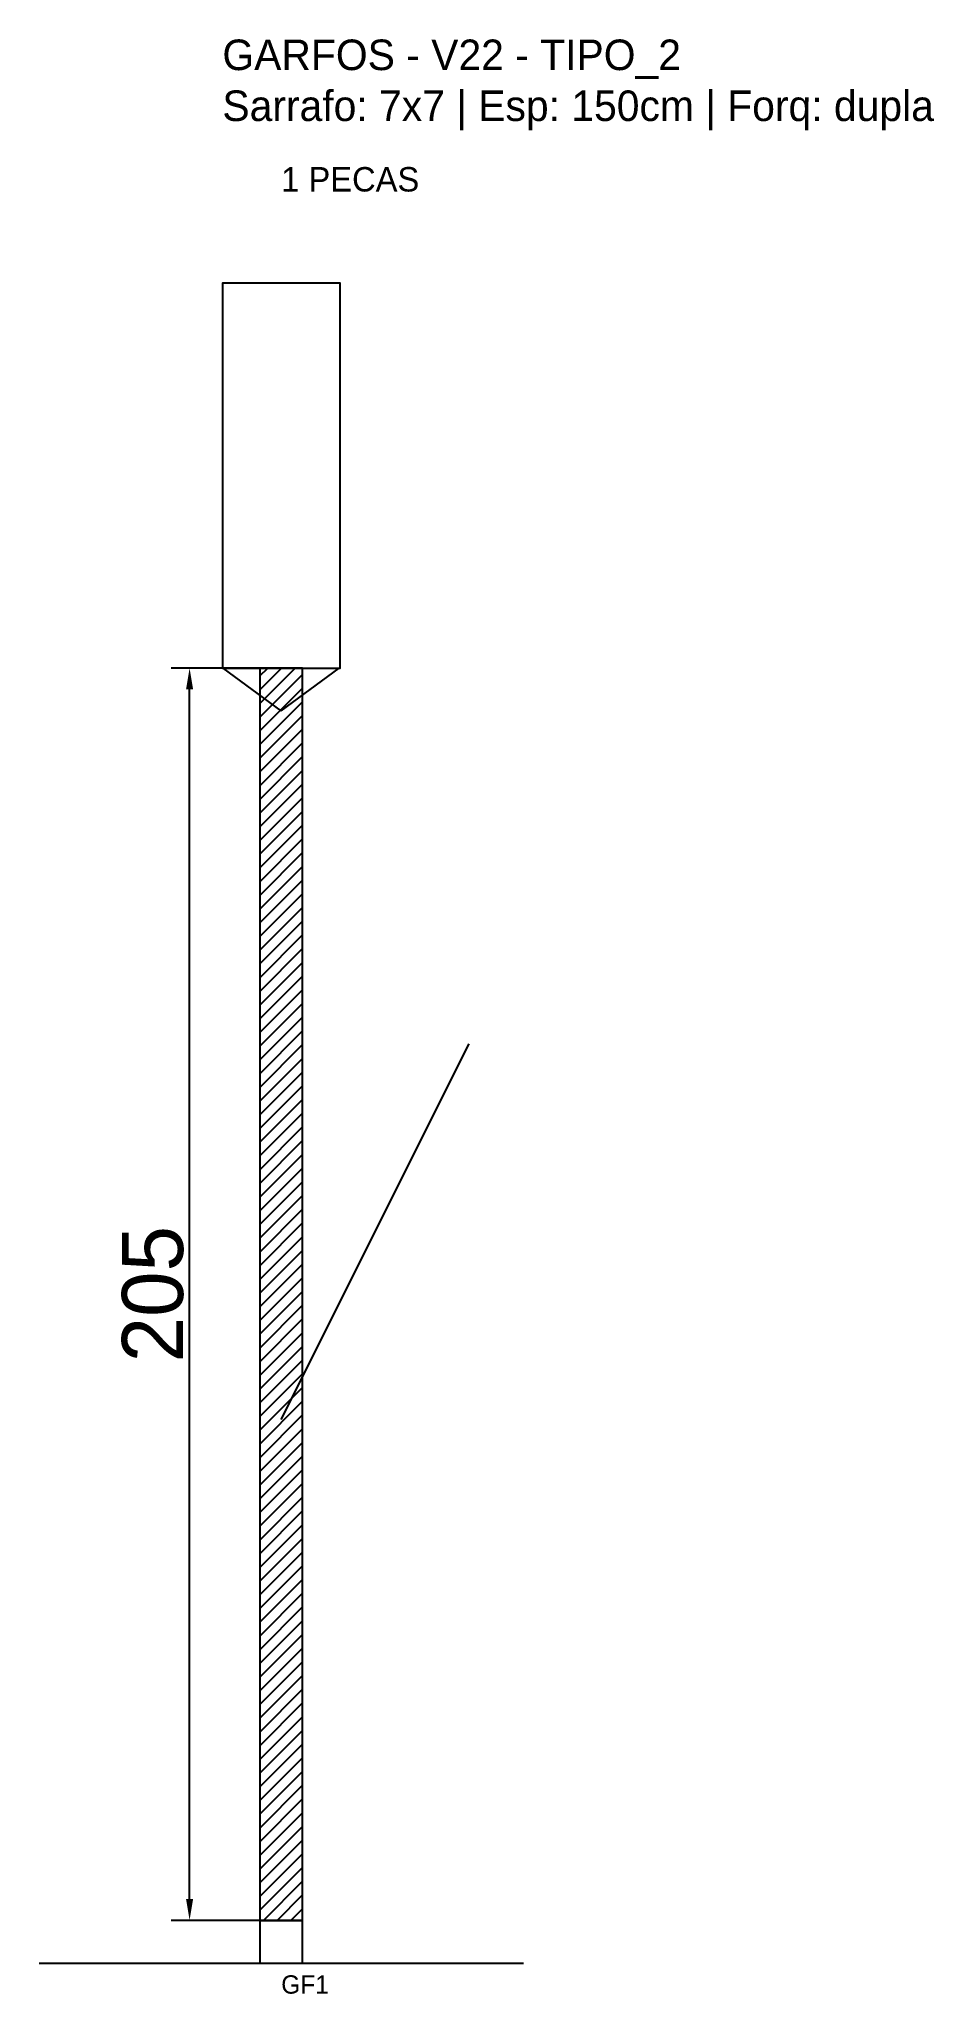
# Model space of a CAD drawing. Header units: metres. Extents: x -30 to 116, y -12 to 308.
import ezdxf

# ---------------------------------------------------------------- set-up
doc = ezdxf.new("R2010")
doc.units = ezdxf.units.M
for name, color, linetype in [('BARRA_ANCORAGEM', 1, 'Continuous'), ('COTA', 241, 'Continuous'), ('GARFOS OK', 3, 'Continuous'), ('NOME DA VIGA', 6, 'Continuous'), ('SARR_7x7', 40, 'Continuous'), ('VIGAS', 3, 'Continuous')]:
    doc.layers.add(name, color=color, linetype=linetype)
doc.dimstyles.new('EZ DXF', dxfattribs={"dimtxt": 10, "dimasz": 3.5, "dimexe": 3, "dimexo": 1.5, "dimgap": 1, "dimtad": 1, "dimdec": 1, "dimdsep": 46, "dimcen": 2.5, "dimazin": 3, "dimtfac": 1, "dimtmove": 0, "dimatfit": 3})

msp = doc.modelspace()

# ---------------------------------------------------------------- hatches: boundary and pattern name
at = {"layer": 'COTA'}
h = msp.add_hatch(dxfattribs=at)
h.set_pattern_fill('ANSI31', scale=0.5)
h.paths.add_polyline_path([(6.13, 0), (13.13, 0), (13.13, 205), (6.13, 205)])

# ---------------------------------------------------------------- linework, layer by layer
at = {"layer": 'BARRA_ANCORAGEM'}
msp.add_line((9.63, 82), (40.38, 143.5), dxfattribs=at)
at = {"layer": 'GARFOS OK'}
for p, q in [((9.63, 198), (0.13, 205)), ((0.13, 205), (19.13, 205)), ((9.63, 198), (19.13, 205))]:
    msp.add_line(p, q, dxfattribs=at)
at = {"layer": 'GARFOS OK', "linetype": 'CONTINUOUS'}
msp.add_line((-30, -7), (49.26, -7), dxfattribs=at)
at = {"layer": 'GARFOS OK'}
msp.add_lwpolyline([(6.13, 0), (13.13, 0), (13.13, 205), (6.13, 205), (6.13, 0)], dxfattribs=at)
at = {"layer": 'SARR_7x7'}
msp.add_lwpolyline([(6.13, -7), (13.13, -7), (13.13, 0), (6.13, 0), (6.13, -7)], dxfattribs=at)
at = {"layer": 'VIGAS'}
msp.add_lwpolyline([(0, 205), (19.26, 205), (19.26, 268), (0, 268), (0, 205)], dxfattribs=at)

# ---------------------------------------------------------------- texts
at = {"layer": 'NOME DA VIGA'}
for s, height, p in [('1 PECAS', 4, (9.63, 283)), ('GF1', 3, (9.63, -12))]:
    msp.add_text(s, height=height, dxfattribs=at).set_placement(p)
at = {"layer": 'NOME DA VIGA', "insert": (0, 293), "char_height": 5, "attachment_point": 7}
msp.add_mtext('GARFOS - V22 - TIPO_2\\PSarrafo: 7x7 | Esp: 150cm | Forq: dupla', dxfattribs=at)

# ---------------------------------------------------------------- dimensions: what is measured, and where the dimension line sits
at = {"layer": 'COTA'}
msp.add_linear_dim(base=(-5.37, 0), p1=(9.63, 0), p2=(9.63, 205), angle=90, dimstyle='EZ DXF', dxfattribs=at).render()

doc.saveas('drawing.dxf')
